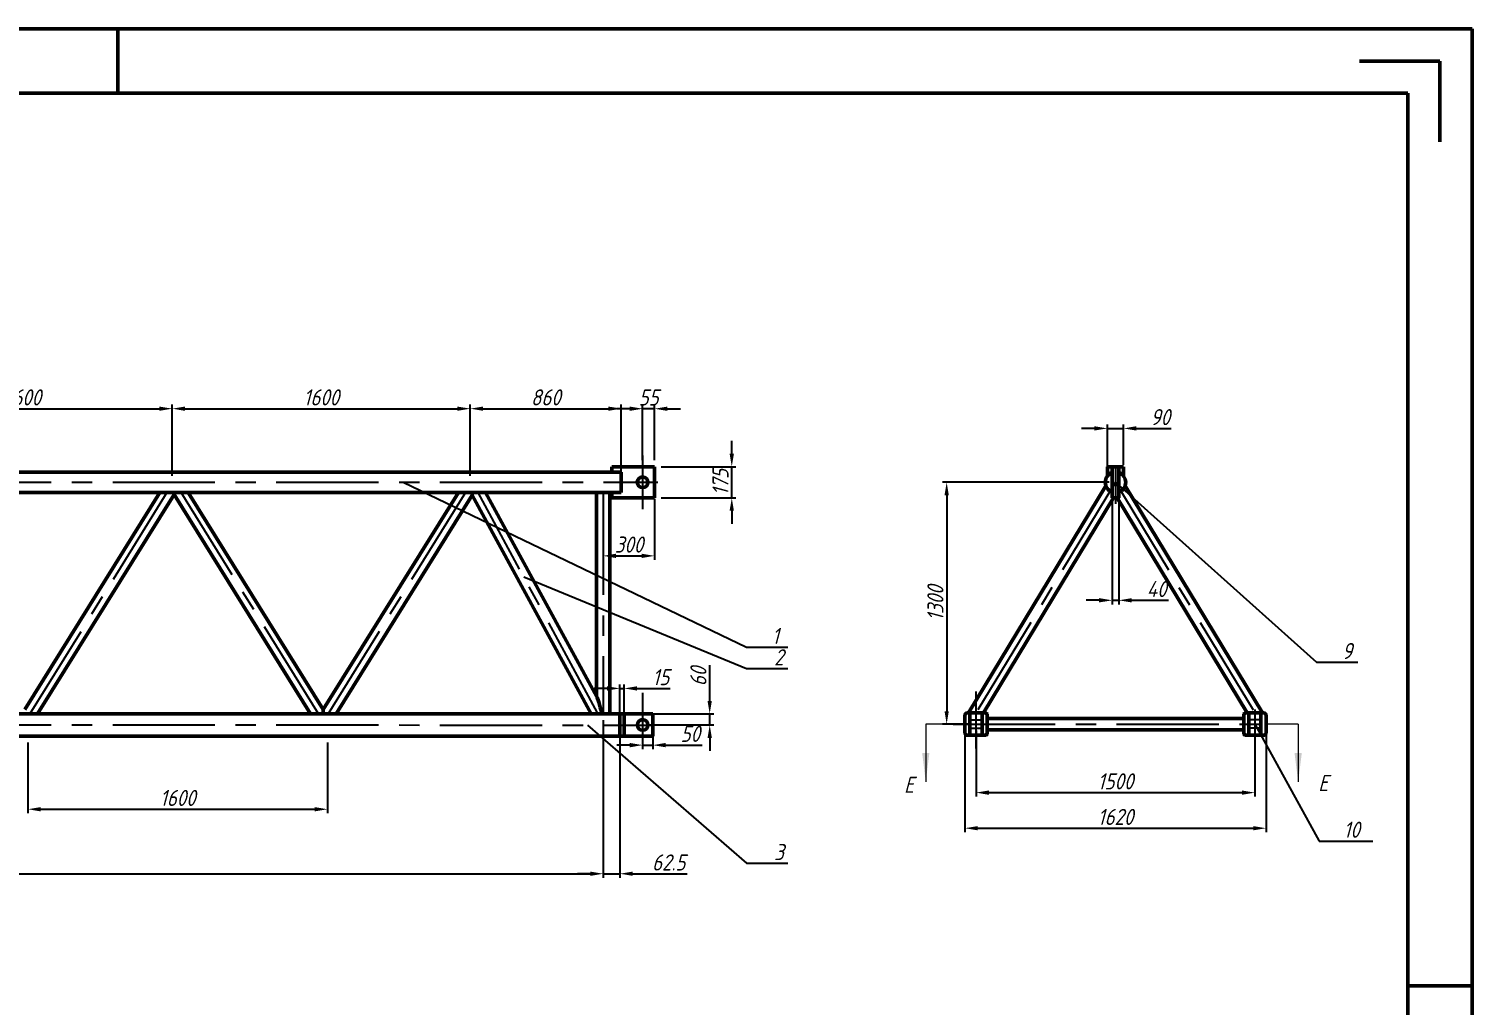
# Model space of a CAD drawing. Header units: millimetres. Extents: x 6124 to 6965, y 1320 to 1914.
# Drawn here: x 6517.3 to 6965.4, y 1610.6 to 1913.5 of the extents above; entities that cross this region are included whole.
import ezdxf
from ezdxf import colors
from ezdxf.entities.mleader import LeaderData, LeaderLine
from ezdxf.math import Vec2, Vec3

# ---------------------------------------------------------------- set-up
doc = ezdxf.new("R2010")
doc.units = ezdxf.units.MM
doc.linetypes.add('ACAD_ISO02W100', pattern=[15, 12, -3])
doc.linetypes.add('CENTER', pattern=[50.8, 31.75, -6.35, 6.35, -6.35])
for name, color, linetype, lineweight in [('中心线层', 1, 'CENTER', 25), ('尺寸线层', 3, 'Continuous', 18), ('总内框线', 7, 'Continuous', 50), ('标注层', 3, 'Continuous', 25), ('粗实线', 7, 'Continuous', 50), ('虚线层', 4, 'ACAD_ISO02W100', 25)]:
    doc.layers.add(name, color=color, linetype=linetype, lineweight=lineweight)
doc.styles.add('5号字', font='gbeitc.shx', dxfattribs={"height": 5, "bigfont": 'gbcbig.shx'})
doc.styles.get("Standard").update_dxf_attribs({"font": 'txt', "bigfont": 'gbcbig.shx'})
doc.dimstyles.new('ISO-25', dxfattribs={"dimtxt": 2.5, "dimasz": 2.5, "dimexe": 1.25, "dimexo": 0.625, "dimtad": 1, "dimtxsty": 'Standard', "dimcen": 2.5, "dimadec": 0, "dimazin": 0, "dimtfac": 1, "dimtmove": 0, "dimatfit": 3, "dimfxl": 1, "dimarcsym": 0})

# ---------------------------------------------------------------- blocks, each defined once
blk = doc.blocks.new('*D14')
at = {"layer": 'Defpoints', "color": 0, "transparency": 16777216}
for p in [(6695.59, 1700.98), (6243.7, 1697.51), (6695.59, 1651.35)]:
    blk.add_point(p, dxfattribs=at)
at = {"layer": '标注层', "color": 0, "lineweight": -2, "transparency": 16777216}
for p, q in [((6695.59, 1698.98), (6695.59, 1650.1)), ((6243.7, 1695.51), (6243.7, 1650.1)), ((6247.7, 1651.35), (6691.59, 1651.35))]:
    blk.add_line(p, q, dxfattribs=at)
at = {"layer": '标注层', "color": 0, "transparency": 16777216}
for points in [[(6247.7, 1652.02), (6247.7, 1650.69), (6243.7, 1651.35)], [(6691.59, 1652.02), (6691.59, 1650.69), (6695.59, 1651.35)]]:
    blk.add_solid(points, dxfattribs=at)
at = {"layer": '标注层', "color": 0, "transparency": 16777216, "insert": (6469.09, 1654.85), "char_height": 5, "attachment_point": 5, "style": '5号字'}
blk.add_mtext('8000', dxfattribs=at)
blk = doc.blocks.new('*D10')
at = {"layer": 'Defpoints', "color": 0, "transparency": 16777216}
for p in [(6516.98, 1694.04), (6609.98, 1694.04), (6609.98, 1671.37)]:
    blk.add_point(p, dxfattribs=at)
at = {"layer": '标注层', "color": 0, "lineweight": -2, "transparency": 16777216}
for p, q in [((6516.98, 1692.04), (6516.98, 1670.12)), ((6609.98, 1692.04), (6609.98, 1670.12)), ((6520.98, 1671.37), (6605.98, 1671.37))]:
    blk.add_line(p, q, dxfattribs=at)
at = {"layer": '标注层', "color": 0, "transparency": 16777216}
for points in [[(6520.98, 1672.04), (6520.98, 1670.7), (6516.98, 1671.37)], [(6605.98, 1672.04), (6605.98, 1670.7), (6609.98, 1671.37)]]:
    blk.add_solid(points, dxfattribs=at)
at = {"layer": '标注层', "color": 0, "transparency": 16777216, "insert": (6563.48, 1674.87), "char_height": 5, "attachment_point": 5, "style": '5号字'}
blk.add_mtext('1600', dxfattribs=at)
blk = doc.blocks.new('*D12')
at = {"layer": 'Defpoints', "color": 0, "transparency": 16777216}
for p in [(6561.78, 1795.67), (6469.25, 1772.82), (6561.78, 1772.82)]:
    blk.add_point(p, dxfattribs=at)
at = {"layer": '标注层', "color": 0, "lineweight": -2, "transparency": 16777216}
for p, q in [((6469.25, 1774.82), (6469.25, 1796.92)), ((6561.78, 1774.82), (6561.78, 1796.92)), ((6473.25, 1795.67), (6557.78, 1795.67))]:
    blk.add_line(p, q, dxfattribs=at)
at = {"layer": '标注层', "color": 0, "transparency": 16777216}
for points in [[(6473.25, 1796.33), (6473.25, 1795), (6469.25, 1795.67)], [(6557.78, 1796.33), (6557.78, 1795), (6561.78, 1795.67)]]:
    blk.add_solid(points, dxfattribs=at)
at = {"layer": '标注层', "color": 0, "transparency": 16777216, "insert": (6515.52, 1799.17), "char_height": 5, "attachment_point": 5, "style": '5号字'}
blk.add_mtext('1600', dxfattribs=at)
blk = doc.blocks.new('*D13')
at = {"layer": 'Defpoints', "color": 0, "transparency": 16777216}
for p in [(6654.31, 1795.67), (6561.78, 1772.82), (6654.31, 1772.82)]:
    blk.add_point(p, dxfattribs=at)
at = {"layer": '标注层', "color": 0, "lineweight": -2, "transparency": 16777216}
for p, q in [((6561.78, 1774.82), (6561.78, 1796.92)), ((6654.31, 1774.82), (6654.31, 1796.92)), ((6565.78, 1795.67), (6650.31, 1795.67))]:
    blk.add_line(p, q, dxfattribs=at)
at = {"layer": '标注层', "color": 0, "transparency": 16777216}
for points in [[(6565.78, 1796.33), (6565.78, 1795), (6561.78, 1795.67)], [(6650.31, 1796.33), (6650.31, 1795), (6654.31, 1795.67)]]:
    blk.add_solid(points, dxfattribs=at)
at = {"layer": '标注层', "color": 0, "transparency": 16777216, "insert": (6608.05, 1799.17), "char_height": 5, "attachment_point": 5, "style": '5号字'}
blk.add_mtext('1600', dxfattribs=at)
blk = doc.blocks.new('*D20')
at = {"layer": 'Defpoints', "color": 0, "transparency": 16777216}
for p in [(6811.34, 1697.78), (6897.93, 1697.78), (6897.93, 1676.52)]:
    blk.add_point(p, dxfattribs=at)
at = {"layer": '标注层', "color": 0, "lineweight": -2, "transparency": 16777216}
for p, q in [((6811.34, 1695.78), (6811.34, 1675.27)), ((6897.93, 1695.78), (6897.93, 1675.27)), ((6815.34, 1676.52), (6893.93, 1676.52))]:
    blk.add_line(p, q, dxfattribs=at)
at = {"layer": '标注层', "color": 0, "transparency": 16777216}
for points in [[(6815.34, 1677.19), (6815.34, 1675.85), (6811.34, 1676.52)], [(6893.93, 1677.19), (6893.93, 1675.85), (6897.93, 1676.52)]]:
    blk.add_solid(points, dxfattribs=at)
at = {"layer": '标注层', "color": 0, "transparency": 16777216, "insert": (6854.63, 1680.02), "char_height": 5, "attachment_point": 5, "style": '5号字'}
blk.add_mtext('1500', dxfattribs=at)
blk = doc.blocks.new('*D21')
at = {"layer": 'Defpoints', "color": 0, "transparency": 16777216}
for p in [(6854.63, 1772.82), (6802.23, 1697.78), (6811.34, 1697.78)]:
    blk.add_point(p, dxfattribs=at)
at = {"layer": '标注层', "color": 0, "lineweight": -2, "transparency": 16777216}
for p, q in [((6852.63, 1772.82), (6800.98, 1772.82)), ((6802.23, 1768.82), (6802.23, 1701.78)), ((6809.34, 1697.78), (6800.98, 1697.78))]:
    blk.add_line(p, q, dxfattribs=at)
at = {"layer": '标注层', "color": 0, "transparency": 16777216}
for points in [[(6801.56, 1768.82), (6802.89, 1768.82), (6802.23, 1772.82)], [(6801.56, 1701.78), (6802.89, 1701.78), (6802.23, 1697.78)]]:
    blk.add_solid(points, dxfattribs=at)
at = {"layer": '标注层', "color": 0, "transparency": 16777216, "insert": (6798.73, 1735.3), "char_height": 5, "attachment_point": 5, "rotation": 90, "style": '5号字'}
blk.add_mtext('1300', dxfattribs=at)
blk = doc.blocks.new('_None')
blk = doc.blocks.new('*D22')
at = {"layer": 'Defpoints', "color": 0, "transparency": 16777216}
for p in [(6695.59, 1769.64), (6711.54, 1769.64), (6711.54, 1749.99)]:
    blk.add_point(p, dxfattribs=at)
at = {"layer": '标注层', "color": 0, "lineweight": -2, "transparency": 16777216}
for p, q in [((6695.59, 1767.64), (6695.59, 1748.74)), ((6711.54, 1767.64), (6711.54, 1748.74)), ((6699.59, 1749.99), (6707.54, 1749.99))]:
    blk.add_line(p, q, dxfattribs=at)
at = {"layer": '标注层', "color": 0, "transparency": 16777216}
for points in [[(6699.59, 1750.66), (6699.59, 1749.33), (6695.59, 1749.99)], [(6707.54, 1750.66), (6707.54, 1749.33), (6711.54, 1749.99)]]:
    blk.add_solid(points, dxfattribs=at)
at = {"layer": '标注层', "color": 0, "transparency": 16777216, "insert": (6703.57, 1753.49), "char_height": 5, "attachment_point": 5, "style": '5号字'}
blk.add_mtext('300', dxfattribs=at)
blk = doc.blocks.new('*D23')
at = {"layer": 'Defpoints', "color": 0, "transparency": 16777216}
for p in [(6711.54, 1777.66), (6735.51, 1777.66), (6711.54, 1767.98)]:
    blk.add_point(p, dxfattribs=at)
at = {"layer": '标注层', "color": 0, "lineweight": -2, "transparency": 16777216}
for p, q in [((6735.51, 1781.66), (6735.51, 1785.66)), ((6713.54, 1777.66), (6736.76, 1777.66)), ((6735.51, 1767.98), (6735.51, 1777.66)), ((6713.54, 1767.98), (6736.76, 1767.98)), ((6735.51, 1763.98), (6735.51, 1759.98))]:
    blk.add_line(p, q, dxfattribs=at)
at = {"layer": '标注层', "color": 0, "transparency": 16777216}
for points in [[(6734.84, 1781.66), (6736.17, 1781.66), (6735.51, 1777.66)], [(6734.84, 1763.98), (6736.17, 1763.98), (6735.51, 1767.98)]]:
    blk.add_solid(points, dxfattribs=at)
at = {"layer": '标注层', "color": 0, "transparency": 16777216, "insert": (6732.01, 1772.82), "char_height": 5, "attachment_point": 5, "rotation": 90, "style": '5号字'}
blk.add_mtext('175', dxfattribs=at)
blk = doc.blocks.new('*D24')
at = {"layer": 'Defpoints', "color": 0, "transparency": 16777216}
for p in [(6707.84, 1795.65), (6707.84, 1777.66), (6711.54, 1777.66)]:
    blk.add_point(p, dxfattribs=at)
at = {"layer": '标注层', "color": 0, "lineweight": -2, "transparency": 16777216}
for p, q in [((6707.84, 1779.66), (6707.84, 1796.9)), ((6711.54, 1779.66), (6711.54, 1796.9)), ((6703.84, 1795.65), (6699.84, 1795.65)), ((6711.54, 1795.65), (6707.84, 1795.65)), ((6715.54, 1795.65), (6719.54, 1795.65))]:
    blk.add_line(p, q, dxfattribs=at)
at = {"layer": '标注层', "color": 0, "transparency": 16777216}
for points in [[(6703.84, 1796.32), (6703.84, 1794.98), (6707.84, 1795.65)], [(6715.54, 1796.32), (6715.54, 1794.98), (6711.54, 1795.65)]]:
    blk.add_solid(points, dxfattribs=at)
at = {"layer": '标注层', "color": 0, "transparency": 16777216, "insert": (6709.69, 1799.15), "char_height": 5, "attachment_point": 5, "style": '5号字'}
blk.add_mtext('55', dxfattribs=at)
blk = doc.blocks.new('*D25')
at = {"layer": 'Defpoints', "color": 0, "transparency": 16777216}
for p in [(6707.84, 1694.04), (6710.97, 1697.51), (6707.84, 1691.26)]:
    blk.add_point(p, dxfattribs=at)
at = {"layer": '标注层', "color": 0, "lineweight": -2, "transparency": 16777216}
for p, q in [((6710.97, 1695.51), (6710.97, 1690.01)), ((6703.84, 1691.26), (6699.84, 1691.26)), ((6707.84, 1692.04), (6707.84, 1690.01)), ((6707.84, 1691.26), (6710.97, 1691.26)), ((6714.97, 1691.26), (6726.28, 1691.26))]:
    blk.add_line(p, q, dxfattribs=at)
at = {"layer": '标注层', "color": 0, "transparency": 16777216}
for points in [[(6703.84, 1691.93), (6703.84, 1690.59), (6707.84, 1691.26)], [(6714.97, 1691.93), (6714.97, 1690.59), (6710.97, 1691.26)]]:
    blk.add_solid(points, dxfattribs=at)
at = {"layer": '标注层', "color": 0, "transparency": 16777216, "insert": (6722.62, 1694.76), "char_height": 5, "attachment_point": 5, "style": '5号字'}
blk.add_mtext('50', dxfattribs=at)
blk = doc.blocks.new('*D19')
at = {"layer": 'Defpoints', "color": 0, "transparency": 16777216}
for p in [(6700.79, 1708.86), (6702.07, 1698.75), (6700.79, 1697.51)]:
    blk.add_point(p, dxfattribs=at)
at = {"layer": '标注层', "color": 0, "lineweight": -2, "transparency": 16777216}
for p, q in [((6696.79, 1708.86), (6692.79, 1708.86)), ((6700.79, 1699.51), (6700.79, 1710.11)), ((6700.79, 1708.86), (6702.07, 1708.86)), ((6702.07, 1700.75), (6702.07, 1710.11)), ((6706.07, 1708.86), (6716.34, 1708.86))]:
    blk.add_line(p, q, dxfattribs=at)
at = {"layer": '标注层', "color": 0, "transparency": 16777216}
for points in [[(6696.79, 1709.52), (6696.79, 1708.19), (6700.79, 1708.86)], [(6706.07, 1709.52), (6706.07, 1708.19), (6702.07, 1708.86)]]:
    blk.add_solid(points, dxfattribs=at)
at = {"layer": '标注层', "color": 0, "transparency": 16777216, "insert": (6713.47, 1712.36), "char_height": 5, "attachment_point": 5, "style": '5号字'}
blk.add_mtext('15', dxfattribs=at)
blk = doc.blocks.new('*D26')
at = {"layer": 'Defpoints', "color": 0, "transparency": 16777216}
for p in [(6707.84, 1700.98), (6728.66, 1700.98), (6707.84, 1697.51)]:
    blk.add_point(p, dxfattribs=at)
at = {"layer": '标注层', "color": 0, "lineweight": -2, "transparency": 16777216}
for p, q in [((6728.66, 1704.98), (6728.66, 1716.09)), ((6709.84, 1700.98), (6729.91, 1700.98)), ((6728.66, 1697.51), (6728.66, 1700.98)), ((6709.84, 1697.51), (6729.91, 1697.51)), ((6728.66, 1693.51), (6728.66, 1689.51))]:
    blk.add_line(p, q, dxfattribs=at)
at = {"layer": '标注层', "color": 0, "transparency": 16777216}
for points in [[(6727.99, 1704.98), (6729.33, 1704.98), (6728.66, 1700.98)], [(6727.99, 1693.51), (6729.33, 1693.51), (6728.66, 1697.51)]]:
    blk.add_solid(points, dxfattribs=at)
at = {"layer": '标注层', "color": 0, "transparency": 16777216, "insert": (6725.16, 1712.53), "char_height": 5, "attachment_point": 5, "rotation": 90, "style": '5号字'}
blk.add_mtext('60', dxfattribs=at)
blk = doc.blocks.new('*D27')
at = {"layer": 'Defpoints', "color": 0, "transparency": 16777216}
for p in [(6807.88, 1697.78), (6901.39, 1697.78), (6901.39, 1665.48)]:
    blk.add_point(p, dxfattribs=at)
at = {"layer": '标注层', "color": 0, "lineweight": -2, "transparency": 16777216}
for p, q in [((6807.88, 1695.78), (6807.88, 1664.23)), ((6901.39, 1695.78), (6901.39, 1664.23)), ((6811.88, 1665.48), (6897.39, 1665.48))]:
    blk.add_line(p, q, dxfattribs=at)
at = {"layer": '标注层', "color": 0, "transparency": 16777216}
for points in [[(6811.88, 1666.14), (6811.88, 1664.81), (6807.88, 1665.48)], [(6897.39, 1666.14), (6897.39, 1664.81), (6901.39, 1665.48)]]:
    blk.add_solid(points, dxfattribs=at)
at = {"layer": '标注层', "color": 0, "transparency": 16777216, "insert": (6854.63, 1668.98), "char_height": 5, "attachment_point": 5, "style": '5号字'}
blk.add_mtext('1620', dxfattribs=at)
blk = doc.blocks.new('*D28')
at = {"layer": 'Defpoints', "color": 0, "transparency": 16777216}
for p in [(6853.57, 1775.81), (6855.7, 1774.64), (6855.7, 1736.2)]:
    blk.add_point(p, dxfattribs=at)
at = {"layer": '标注层', "color": 0, "lineweight": -2, "transparency": 16777216}
for p, q in [((6853.57, 1773.81), (6853.57, 1734.95)), ((6855.7, 1772.64), (6855.7, 1734.95)), ((6849.57, 1736.2), (6845.57, 1736.2)), ((6853.57, 1736.2), (6855.7, 1736.2)), ((6859.7, 1736.2), (6871.11, 1736.2))]:
    blk.add_line(p, q, dxfattribs=at)
at = {"layer": '标注层', "color": 0, "transparency": 16777216}
for points in [[(6849.57, 1736.87), (6849.57, 1735.54), (6853.57, 1736.2)], [(6859.7, 1736.87), (6859.7, 1735.54), (6855.7, 1736.2)]]:
    blk.add_solid(points, dxfattribs=at)
at = {"layer": '标注层', "color": 0, "transparency": 16777216, "insert": (6867.41, 1739.7), "char_height": 5, "attachment_point": 5, "style": '5号字'}
blk.add_mtext('40 ', dxfattribs=at)
blk = doc.blocks.new('*D45')
at = {"layer": 'Defpoints', "color": 0, "transparency": 16777216}
for p in [(6695.59, 1697.51), (6700.79, 1697.51), (6695.59, 1651.35)]:
    blk.add_point(p, dxfattribs=at)
at = {"layer": '标注层', "color": 0, "lineweight": -2, "transparency": 16777216}
for p, q in [((6695.59, 1695.51), (6695.59, 1650.1)), ((6700.79, 1695.51), (6700.79, 1650.1)), ((6691.59, 1651.35), (6687.59, 1651.35)), ((6695.59, 1651.35), (6700.79, 1651.35)), ((6704.79, 1651.35), (6721.71, 1651.35))]:
    blk.add_line(p, q, dxfattribs=at)
at = {"layer": '标注层', "color": 0, "transparency": 16777216}
for points in [[(6691.59, 1652.02), (6691.59, 1650.69), (6695.59, 1651.35)], [(6704.79, 1652.02), (6704.79, 1650.69), (6700.79, 1651.35)]]:
    blk.add_solid(points, dxfattribs=at)
at = {"layer": '标注层', "color": 0, "transparency": 16777216, "insert": (6715.92, 1654.85), "char_height": 5, "attachment_point": 5, "rotation": 359.9987, "style": '5号字'}
blk.add_mtext('62.5', dxfattribs=at)
blk = doc.blocks.new('*D53')
at = {"layer": 'Defpoints', "color": 0, "transparency": 16777216}
for p in [(6701.2, 1795.67), (6654.31, 1772.82), (6701.2, 1772.82)]:
    blk.add_point(p, dxfattribs=at)
at = {"layer": '标注层', "color": 0, "lineweight": -2, "transparency": 16777216}
for p, q in [((6654.31, 1774.82), (6654.31, 1796.92)), ((6701.2, 1774.82), (6701.2, 1796.92)), ((6658.31, 1795.67), (6697.2, 1795.67))]:
    blk.add_line(p, q, dxfattribs=at)
at = {"layer": '标注层', "color": 0, "transparency": 16777216}
for points in [[(6658.31, 1796.33), (6658.31, 1795), (6654.31, 1795.67)], [(6697.2, 1796.33), (6697.2, 1795), (6701.2, 1795.67)]]:
    blk.add_solid(points, dxfattribs=at)
at = {"layer": '标注层', "color": 0, "transparency": 16777216, "insert": (6677.76, 1799.17), "char_height": 5, "attachment_point": 5, "style": '5号字'}
blk.add_mtext('860', dxfattribs=at)
blk = doc.blocks.new('*D57')
at = {"layer": 'Defpoints', "color": 0, "transparency": 16777216}
for p in [(6857.14, 1789.55), (6852.12, 1775.62), (6857.14, 1776.21)]:
    blk.add_point(p, dxfattribs=at)
at = {"layer": '标注层', "color": 0, "lineweight": -2, "transparency": 16777216}
for p, q in [((6848.12, 1789.55), (6844.12, 1789.55)), ((6852.12, 1777.62), (6852.12, 1790.8)), ((6852.12, 1789.55), (6857.14, 1789.55)), ((6857.14, 1778.21), (6857.14, 1790.8)), ((6861.14, 1789.55), (6871.93, 1789.55))]:
    blk.add_line(p, q, dxfattribs=at)
at = {"layer": '标注层', "color": 0, "transparency": 16777216}
for points in [[(6848.12, 1790.22), (6848.12, 1788.88), (6852.12, 1789.55)], [(6861.14, 1790.22), (6861.14, 1788.88), (6857.14, 1789.55)]]:
    blk.add_solid(points, dxfattribs=at)
at = {"layer": '标注层', "color": 0, "transparency": 16777216, "insert": (6868.54, 1793.05), "char_height": 5, "attachment_point": 5, "style": '5号字'}
blk.add_mtext('90', dxfattribs=at)

msp = doc.modelspace()

# ---------------------------------------------------------------- hatches: boundary and pattern name
at = {"layer": '尺寸线层', "linetype": 'Continuous', "lineweight": 18}
for points in [[(6795.74, 1679.826), (6796.862, 1688.804), (6794.618, 1688.804)], [(6911.364, 1679.826), (6912.486, 1688.804), (6910.242, 1688.804)]]:
    msp.add_hatch(color=0, dxfattribs=at).paths.add_polyline_path(points, flags=0)

# ---------------------------------------------------------------- linework, layer by layer
at = {"layer": '中心线层', "color": 0}
for p, q in [((6707.84, 1781.169), (6707.84, 1764.475)), ((6854.633, 1777.564), (6854.633, 1766.118)), ((6238.499, 1772.822), (6710.287, 1772.822)), ((6698.455, 1772.822), (6712.553, 1772.822)), ((6854.633, 1772.822), (6811.34, 1701.245)), ((6854.633, 1772.822), (6897.925, 1701.245)), ((6560.152, 1769.635), (6517.615, 1700.983)), ((6607.161, 1700.983), (6564.585, 1769.635)), ((6652.847, 1769.635), (6610.204, 1700.983)), ((6693.814, 1701.248), (6656.773, 1769.635)), ((6695.589, 1769.635), (6695.589, 1700.983)), ((6707.84, 1707.513), (6707.84, 1690.889)), ((6811.34, 1690.222), (6811.34, 1707.865)), ((6897.925, 1702.306), (6897.925, 1689.842)), ((6238.499, 1697.513), (6710.544, 1697.507)), ((6804.204, 1697.781), (6905.223, 1697.781))]:
    msp.add_line(p, q, dxfattribs=at)
at = {"layer": '尺寸线层', "color": 0, "linetype": 'Continuous'}
for p, q in [((6805.715, 1697.781), (6795.74, 1697.781)), ((6911.364, 1697.781), (6901.389, 1697.781))]:
    msp.add_line(p, q, dxfattribs=at)
at = {"layer": '尺寸线层', "color": 0, "linetype": 'Continuous', "lineweight": 18}
for p, q in [((6795.74, 1697.781), (6795.74, 1679.826)), ((6911.364, 1697.781), (6911.364, 1679.826))]:
    msp.add_line(p, q, dxfattribs=at)
at = {"layer": '总内框线', "color": 0}
for p, q in [((6965.373, 1913.523), (6124.373, 1913.523)), ((6544.873, 1913.523), (6544.873, 1893.523)), ((6965.373, 1319.523), (6965.373, 1913.523)), ((6955.373, 1903.523), (6930.373, 1903.523)), ((6955.373, 1903.523), (6955.373, 1878.523)), ((6945.373, 1893.523), (6159.373, 1893.523)), ((6945.373, 1339.523), (6945.373, 1893.523)), ((6562.339, 1769.635), (6562.339, 1768.988)), ((6562.339, 1768.988), (6604.712, 1700.983)), ((6608.687, 1702.272), (6566.714, 1769.635)), ((6566.714, 1769.635), (6650.66, 1769.635)), ((6650.66, 1769.635), (6608.687, 1702.272)), ((6612.662, 1700.983), (6654.918, 1768.8)), ((6654.918, 1768.8), (6691.892, 1700.983)), ((6693.625, 1706.277), (6659.081, 1769.635)), ((6659.081, 1769.635), (6693.561, 1769.635)), ((6693.561, 1769.635), (6693.561, 1706.393)), ((6697.617, 1700.983), (6697.617, 1769.635)), ((6697.617, 1769.635), (6698.306, 1769.635)), ((6608.687, 1702.272), (6608.687, 1700.983)), ((6945.373, 1616.523), (6965.373, 1616.523))]:
    msp.add_line(p, q, dxfattribs=at)
msp.add_ellipse((6695.589, 1698.438), major_axis=(-2.012, 7.893), ratio=0.0320725, start_param=5.0325102, end_param=6.1580145, dxfattribs=at)
at = {"layer": '粗实线', "color": 0}
for p, q in [((6698.306, 1776.008), (6239.942, 1776.008)), ((6698.306, 1775.946), (6698.306, 1777.662)), ((6698.306, 1777.662), (6711.542, 1777.662)), ((6701.202, 1775.946), (6698.306, 1775.946)), ((6701.202, 1769.698), (6701.202, 1775.946)), ((6711.542, 1777.662), (6711.542, 1767.981)), ((6857.142, 1777.663), (6852.123, 1777.663)), ((6852.123, 1777.663), (6852.123, 1774.767)), ((6853.568, 1777.662), (6853.566, 1767.981)), ((6854.633, 1777.662), (6853.568, 1777.662)), ((6854.633, 1777.662), (6855.697, 1777.663)), ((6855.697, 1777.662), (6855.699, 1767.981)), ((6857.142, 1774.767), (6857.142, 1777.663)), ((6474.018, 1769.635), (6566.714, 1769.635)), ((6557.965, 1769.635), (6515.991, 1702.272)), ((6519.966, 1700.983), (6562.339, 1768.988)), ((6650.66, 1769.635), (6659.081, 1769.635)), ((6654.918, 1768.8), (6654.918, 1769.635)), ((6693.561, 1769.635), (6697.617, 1769.635)), ((6698.306, 1769.698), (6698.306, 1767.981)), ((6701.202, 1769.698), (6698.306, 1769.698)), ((6698.306, 1767.981), (6711.542, 1767.981)), ((6853.566, 1767.981), (6855.699, 1767.982)), ((6238.499, 1700.983), (6700.788, 1700.983)), ((6700.788, 1694.044), (6700.788, 1700.983)), ((6700.788, 1694.044), (6700.788, 1700.983)), ((6700.788, 1700.983), (6710.968, 1700.983)), ((6702.065, 1700.983), (6702.065, 1694.044)), ((6710.968, 1694.044), (6710.968, 1700.983)), ((6809.455, 1694.318), (6809.455, 1701.245)), ((6813.224, 1694.318), (6813.224, 1701.245)), ((6896.041, 1694.318), (6896.041, 1701.245)), ((6899.81, 1694.318), (6899.81, 1701.245)), ((6238.499, 1694.044), (6700.788, 1694.044)), ((6700.788, 1694.044), (6710.968, 1694.044))]:
    msp.add_line(p, q, dxfattribs=at)
at = {"layer": '粗实线', "color": 0, "linetype": 'ByBlock', "lineweight": 50}
for p, q in [((6851.636, 1771.772), (6808.978, 1701.245)), ((6900.287, 1701.245), (6857.629, 1771.772)), ((6813.701, 1701.245), (6854.066, 1767.981)), ((6855.199, 1767.981), (6895.564, 1701.245)), ((6807.876, 1694.977), (6807.876, 1700.585)), ((6814.143, 1701.245), (6808.536, 1701.245)), ((6814.803, 1694.977), (6814.803, 1700.585)), ((6894.462, 1699.513), (6814.803, 1699.513)), ((6894.462, 1694.977), (6894.462, 1700.585)), ((6895.122, 1701.245), (6900.729, 1701.245)), ((6901.389, 1694.977), (6901.389, 1700.585)), ((6814.143, 1694.318), (6808.536, 1694.318)), ((6814.803, 1696.049), (6894.462, 1696.049)), ((6895.122, 1694.318), (6900.729, 1694.318))]:
    msp.add_line(p, q, dxfattribs=at)
at = {"layer": '粗实线', "color": 0}
for centre, radius in [((6707.84, 1772.822), 1.655), ((6707.84, 1697.513), 1.65)]:
    msp.add_circle(centre, radius, dxfattribs=at)
for start, end in [(109.60024, 250.37106), (289.62894, 70.39976)]:
    msp.add_arc((6854.633, 1772.822), 3.175, start, end, dxfattribs=at)
at = {"layer": '粗实线', "color": 0, "linetype": 'ByBlock', "lineweight": 50}
for centre, start, end in [((6808.536, 1700.585), 90, 180), ((6814.143, 1700.585), 0, 90), ((6895.122, 1700.585), 90, 180), ((6900.729, 1700.585), 0, 90), ((6808.536, 1694.977), 180, 270), ((6814.143, 1694.977), 270, 0), ((6895.122, 1694.977), 180, 270), ((6900.729, 1694.977), 270, 0)]:
    msp.add_arc(centre, 0.66, start, end, dxfattribs=at)
at = {"layer": '虚线层', "color": 0}
for p, q in [((6809.455, 1699.08), (6813.224, 1699.08)), ((6899.81, 1699.08), (6896.041, 1699.08)), ((6809.455, 1696.483), (6813.224, 1696.483)), ((6899.81, 1696.483), (6896.041, 1696.483))]:
    msp.add_line(p, q, dxfattribs=at)

# ---------------------------------------------------------------- texts
at = {"layer": '尺寸线层', "color": 0, "linetype": 'Continuous', "lineweight": 18, "char_height": 5, "width": 3.75231, "attachment_point": 7, "line_spacing_factor": 1.15057, "style": '5号字'}
for insert in [(6789.009, 1676.46), (6917.605, 1676.999)]:
    msp.add_mtext('{\\T1.01;E}', dxfattribs=dict(at, insert=insert))

# ---------------------------------------------------------------- dimensions: what is measured, and where the dimension line sits
at = {"layer": '标注层', "color": 0}
for base, p1, p2, text, picture, middle in [((6561.781, 1795.665), (6469.25, 1772.822), (6561.781, 1772.822), '1600', '*D12', (6515.516, 1799.165)), ((6654.313, 1795.665), (6561.781, 1772.822), (6654.313, 1772.822), '1600', '*D13', (6608.047, 1799.165)), ((6701.202, 1795.665), (6654.313, 1772.822), (6701.202, 1772.822), '860', '*D53', (6677.757, 1799.165)), ((6857.142, 1789.549), (6852.123, 1775.623), (6857.142, 1776.215), '90', '*D57', (6868.538, 1793.049)), ((6609.983, 1671.37), (6516.979, 1694.041), (6609.983, 1694.042), '1600', '*D10', (6563.481, 1674.87)), ((6901.389, 1665.477), (6807.876, 1697.781), (6901.389, 1697.781), '1620', '*D27', (6854.633, 1668.977))]:
    dim = msp.add_linear_dim(base=base, p1=p1, p2=p2, text=text, dimstyle='ISO-25', override={"dimtxt": 15, "dimasz": 4, "dimexo": 2, "dimgap": 1, "dimdsep": 46, "dimtxsty": '5号字'}, dxfattribs=at)
    dim.commit()
    dim.dimension.update_dxf_attribs({"geometry": picture, "text_midpoint": middle})
for base, p1, p2, text, picture, middle in [((6707.84, 1795.652), (6711.542, 1777.662), (6707.84, 1777.662), '55', '*D24', (6709.691, 1795.652)), ((6855.698, 1736.204), (6853.568, 1775.813), (6855.698, 1774.635), '40 ', '*D28', (6867.406, 1736.204)), ((6700.788, 1708.858), (6702.065, 1698.754), (6700.788, 1697.513), '15', '*D19', (6713.465, 1708.858)), ((6695.589, 1651.353), (6243.698, 1697.513), (6695.589, 1700.983), '8000', '*D14', (6469.093, 1651.353)), ((6707.84, 1691.259), (6710.968, 1697.513), (6707.84, 1694.044), '50', '*D25', (6722.625, 1691.259)), ((6897.925, 1676.52), (6811.34, 1697.781), (6897.925, 1697.781), '1500', '*D20', (6854.633, 1676.52))]:
    dim = msp.add_linear_dim(base=base, p1=p1, p2=p2, text=text, dimstyle='ISO-25', override={"dimtxt": 15, "dimasz": 4, "dimexo": 2, "dimgap": 1, "dimdsep": 46, "dimtxsty": '5号字'}, dxfattribs=at)
    dim.commit()
    dim.dimension.update_dxf_attribs({"geometry": picture, "text_midpoint": middle, "dimtype": 160})
for base, p1, p2, angle, text, picture, middle in [((6735.508, 1777.662), (6711.542, 1767.981), (6711.542, 1777.662), 270, '175', '*D23', (6732.008, 1772.822)), ((6711.542, 1749.992), (6695.589, 1769.635), (6711.542, 1769.636), 180, '300', '*D22', (6703.566, 1753.492))]:
    dim = msp.add_linear_dim(base=base, p1=p1, p2=p2, angle=angle, text=text, dimstyle='ISO-25', override={"dimtxt": 15, "dimasz": 4, "dimexo": 2, "dimgap": 1, "dimdsep": 46, "dimtxsty": '5号字'}, dxfattribs=at)
    dim.commit()
    dim.dimension.update_dxf_attribs({"geometry": picture, "text_midpoint": middle})
for base, p1, p2, angle, text, picture, middle, dimtype in [((6802.225, 1697.781), (6854.633, 1772.822), (6811.34, 1697.781), 90, '1300', '*D21', (6802.225, 1735.302), 160), ((6728.661, 1700.983), (6707.84, 1697.513), (6707.84, 1700.983), 90, '60', '*D26', (6728.661, 1712.535), 160), ((6695.588, 1651.353), (6700.788, 1697.507), (6695.589, 1697.507), 179.9987, '62.5', '*D45', (6715.92, 1651.352), 161)]:
    dim = msp.add_linear_dim(base=base, p1=p1, p2=p2, angle=angle, text=text, dimstyle='ISO-25', override={"dimtxt": 15, "dimasz": 4, "dimexo": 2, "dimgap": 1, "dimdsep": 46, "dimtxsty": '5号字'}, dxfattribs=at)
    dim.commit()
    dim.dimension.update_dxf_attribs({"geometry": picture, "text_midpoint": middle, "dimtype": dimtype})

# ---------------------------------------------------------------- leaders
ml = msp.add_multileader_mtext('Standard', dxfattribs=at)
ml.set_content('1', style='5号字')
ml.set_leader_properties()
ml.set_arrow_properties(name='NONE')
ml.build(insert=Vec2(0, 0))
ml.multileader.update_dxf_attribs({"text_left_attachment_type": 6, "text_right_attachment_type": 6, "dogleg_length": 0.36, "arrow_head_size": 7.977})
ctx = ml.context
ctx.base_point, ctx.char_height, ctx.arrow_head_size, ctx.landing_gap_size, ctx.plane_origin = Vec3(6749.076, 1721.648), 5, 7.977, 0, Vec3(7343.364, 1653.437)
ctx.left_attachment, ctx.right_attachment, ctx.text_align_type = 6, 6, 2
notes = []
notes.append((ctx, [(1, (1, 1, 0), (6740.062, 1721.648), (1, 0), 9.014, [(0, [(6633.508, 1772.822)], 0, [])])]))
ctx.mtext.insert, ctx.mtext.alignment, ctx.mtext.flow_direction = Vec3(6750.117, 1727.648), 3, 5
ml = msp.add_multileader_mtext('Standard', dxfattribs=at)
ml.set_content('9', style='5号字')
ml.set_leader_properties()
ml.set_arrow_properties(name='NONE')
ml.build(insert=Vec2(0, 0))
ml.multileader.update_dxf_attribs({"text_left_attachment_type": 6, "text_right_attachment_type": 6, "dogleg_length": 0.36, "arrow_head_size": 7.977})
ctx = ml.context
ctx.base_point, ctx.char_height, ctx.arrow_head_size, ctx.landing_gap_size, ctx.plane_origin = Vec3(6926.036, 1716.962), 5, 7.977, 0, Vec3(7648.208, 1867.574)
ctx.left_attachment, ctx.right_attachment, ctx.text_align_type = 6, 6, 2
notes.append((ctx, [(1, (1, 1, 0), (6917.023, 1716.962), (1, 0), 9.014, [(0, [(6854.633, 1772.822)], 0, [])])]))
ctx.mtext.insert, ctx.mtext.alignment, ctx.mtext.flow_direction = Vec3(6928.119, 1722.962), 3, 5
ml = msp.add_multileader_mtext('Standard', dxfattribs=at)
ml.set_content('2', style='5号字')
ml.set_leader_properties()
ml.set_arrow_properties(name='NONE')
ml.build(insert=Vec2(0, 0))
ml.multileader.update_dxf_attribs({"text_left_attachment_type": 6, "text_right_attachment_type": 6, "dogleg_length": 0.36, "arrow_head_size": 7.977})
ctx = ml.context
ctx.base_point, ctx.char_height, ctx.arrow_head_size, ctx.landing_gap_size, ctx.plane_origin = Vec3(6749.076, 1715.014), 5, 7.977, 0, Vec3(7360.976, 1618.434)
ctx.left_attachment, ctx.right_attachment, ctx.text_align_type = 6, 6, 2
notes.append((ctx, [(1, (1, 1, 0), (6740.062, 1715.014), (1, 0), 9.014, [(0, [(6670.95, 1743.462)], 0, [])])]))
ctx.mtext.insert, ctx.mtext.alignment, ctx.mtext.flow_direction = Vec3(6751.576, 1721.014), 3, 5
ml = msp.add_multileader_mtext('Standard', dxfattribs=at)
ml.set_content('3', style='5号字')
ml.set_leader_properties()
ml.set_arrow_properties(name='NONE')
ml.build(insert=Vec2(0, 0))
ml.multileader.update_dxf_attribs({"text_left_attachment_type": 6, "text_right_attachment_type": 6, "dogleg_length": 0.36, "arrow_head_size": 7.977})
ctx = ml.context
ctx.base_point, ctx.char_height, ctx.arrow_head_size, ctx.landing_gap_size, ctx.plane_origin = Vec3(6749.076, 1654.586), 5, 7.977, 0, Vec3(7386.657, 1578.395)
ctx.left_attachment, ctx.right_attachment, ctx.text_align_type = 6, 6, 2
notes.append((ctx, [(1, (1, 1, 0), (6740.062, 1654.586), (1, 0), 9.014, [(0, [(6690.75, 1697.507)], 0, [])])]))
ctx.mtext.insert, ctx.mtext.alignment, ctx.mtext.flow_direction = Vec3(6751.68, 1660.586), 3, 5
ml = msp.add_multileader_mtext('Standard', dxfattribs=at)
ml.set_content('10', style='5号字')
ml.set_leader_properties()
ml.set_arrow_properties(name='NONE')
ml.build(insert=Vec2(0, 0))
ml.multileader.update_dxf_attribs({"text_left_attachment_type": 6, "text_right_attachment_type": 6, "dogleg_length": 0.36, "arrow_head_size": 7.977})
ctx = ml.context
ctx.base_point, ctx.char_height, ctx.arrow_head_size, ctx.landing_gap_size, ctx.plane_origin = Vec3(6926.938, 1661.509), 5, 7.977, 0, Vec3(7668.475, 1780.826)
ctx.left_attachment, ctx.right_attachment, ctx.text_align_type = 6, 6, 2
notes.append((ctx, [(1, (1, 1, 0), (6917.924, 1661.509), (1, 0), 9.014, [(0, [(6897.925, 1697.781)], 0, [])])]))
ctx.mtext.insert, ctx.mtext.alignment, ctx.mtext.flow_direction = Vec3(6930.479, 1667.509), 3, 5
for ctx, leaders in notes:
    for number, flags, end, landing, length, lines in leaders:
        leader = LeaderData()
        leader.index, (leader.has_last_leader_line, leader.has_dogleg_vector, leader.attachment_direction) = number, flags
        leader.last_leader_point, leader.dogleg_vector, leader.dogleg_length = Vec3(end), Vec3(landing), length
        for number, points, colour, breaks in lines:
            line = LeaderLine()
            line.index, line.vertices, line.color, line.breaks = number, Vec3.list(points), colors.encode_raw_color(colour), breaks
            leader.lines.append(line)
        ctx.leaders.append(leader)

doc.saveas('drawing.dxf')
